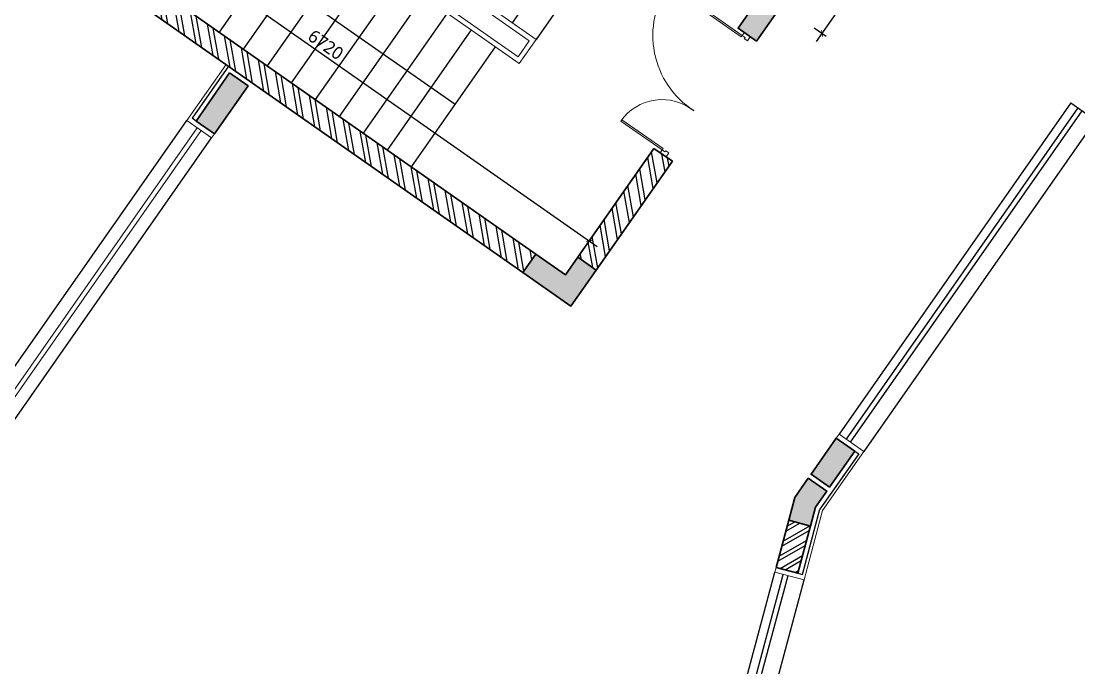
# Model space of a CAD drawing. Header units: millimetres. Extents: x 897770 to 1185420, y -692043 to -233237.
# Drawn here: x 932268 to 943094, y -351896 to -345278 of the extents above; entities that cross this region are included whole.
import ezdxf

# ---------------------------------------------------------------- set-up
doc = ezdxf.new("R2010")
doc.units = ezdxf.units.MM
doc.header["$MEASUREMENT"] = 0
doc.header["$PDMODE"] = 67
doc.linetypes.add('Dash', pattern=[6, 3, -3])
doc.linetypes.add('DASHED2', pattern=[0.375, 0.25, -0.125])
doc.layers.get('Defpoints').update_dxf_attribs({"color": 6})
for name, color, linetype in [('A-Anno Tags', 6, 'Continuous'), ('A-Steps', 3, 'Continuous'), ('A-Wall Patt', 8, 'Continuous'), ('S-Conc Patt', 9, 'Continuous')]:
    doc.layers.add(name, color=color, linetype=linetype)
for name, color, linetype, lineweight in [('A-Detail Lines', 8, 'Continuous', 25), ('A-DTLS-Elevation', 4, 'Continuous', 25), ('A-Wall Sec', 1, 'Continuous', 30), ('ele l', 6, 'Continuous', 15), ('elevation', 4, 'Continuous', 13), ('S-Concrete', 40, 'Continuous', 30), ('ST CLADDING PLAN', 6, 'Continuous', 9), ('STAIR', 3, 'Continuous', 9)]:
    doc.layers.add(name, color=color, linetype=linetype, lineweight=lineweight)
doc.styles.add('IIITD @ 100', font='trebuc.ttf', dxfattribs={"height": 210})
doc.styles.get("Standard").update_dxf_attribs({"font": 'trebuc.ttf'})
doc.dimstyles.new('IIITD_WD_M @ 100', dxfattribs={"dimscale": 100, "dimtxt": 1.3, "dimasz": 0.75, "dimexe": 0.5, "dimexo": 0.25, "dimgap": 0.3, "dimtad": 1, "dimdec": 0, "dimrnd": 1, "dimzin": 0, "dimdsep": 46, "dimtxsty": 'Standard', "dimblk": 'ARCHTICK', "dimcen": 0.2, "dimdle": 1, "dimclrd": 8, "dimclre": 9, "dimadec": 0, "dimazin": 0, "dimtfac": 1, "dimtdec": 0, "dimtofl": 0, "dimtmove": 0, "dimatfit": 0, "dimfxl": 1, "dimtolj": 1, "dimtzin": 0, "dimlwd": -1, "dimlwe": -1, "dimarcsym": 0})
pattern_1 = [(135, (384534.6088251263, -952311.2171511336), (-106.0660171779821, -106.0660171779821), []), (135, (384534.6088251263, -952240.5064731336), (-106.0660171779821, -106.0660171779821), [])]

# ---------------------------------------------------------------- blocks, each defined once
blk = doc.blocks.new('Big Door Garbage')
at = {"layer": 'A-Detail Lines', "lineweight": 18}
for centre, radius, start, end in [((-12515, 128702.8379813184), 515, 270, 3.896891641194009), ((-11085, 128702.8379813184), 915, 177.8078233523045, 270)]:
    blk.add_arc(centre, radius, start, end, dxfattribs=at)
at = {"layer": 'ele l', "lineweight": 18}
for p, q in [((-12550, 128777.8379813184), (-12500, 128777.8379813184)), ((-12550, 128702.8379813184), (-12550, 128777.8379813184)), ((-12515, 128737.8379813183), (-12500, 128737.8379813183)), ((-12515, 128702.8379813184), (-12515, 128737.8379813183)), ((-12500, 128777.8379813184), (-12500, 128737.8379813183)), ((-11100, 128777.8379813184), (-11100, 128737.8379813183)), ((-11050, 128777.8379813184), (-11100, 128777.8379813184)), ((-11085, 128737.8379813183), (-11100, 128737.8379813183)), ((-11085, 128702.8379813184), (-11085, 128737.8379813183)), ((-11050, 128702.8379813184), (-11050, 128777.8379813184)), ((-12550, 128702.8379813184), (-12515, 128702.8379813184)), ((-12515, 128702.8379813184), (-12515, 128187.8379813183)), ((-12498.87218045117, 128702.8379813184), (-12515, 128702.8379813184)), ((-12498.87218045117, 128702.8379813184), (-12498.87218045117, 128188.0905739071)), ((-11101.12781954894, 128702.8379813184), (-11101.12781954894, 127787.9801270937)), ((-11101.12781954894, 128702.8379813184), (-11085, 128702.8379813184)), ((-11050, 128702.8379813184), (-11085, 128702.8379813184)), ((-11085, 128702.8379813184), (-11085, 127787.8379813184))]:
    blk.add_line(p, q, dxfattribs=at)
blk = doc.blocks.new('_ArchTick')
at = {"color": 0, "linetype": 'ByBlock', "const_width": 0.15}
blk.add_lwpolyline([(-0.5, -0.5), (0.5, 0.5)], dxfattribs=at)
blk = doc.blocks.new('*D123')
at = {"layer": 'A-Anno Tags', "color": 8, "transparency": 16777216}
blk.add_line((529172.9394914379, -435542.2171298587), (529172.9394914379, -434112.2171298625), dxfattribs=at)
at = {"layer": 'A-Anno Tags', "color": 9, "transparency": 16777216}
for p, q in [((529072.9394914379, -434212.2171298625), (529222.9394914379, -434212.2171298625)), ((529072.9394914379, -435442.2171298586), (529222.9394914379, -435442.2171298586))]:
    blk.add_line(p, q, dxfattribs=at)
at = {"layer": 'Defpoints', "color": 0, "linetype": 'Continuous', "transparency": 16777216}
for p in [(528668.6577577079, -434212.2171298625), (529172.9394914379, -434212.2171298625), (528668.6577577078, -435442.2171298586)]:
    blk.add_point(p, dxfattribs=at)
at = {"layer": 'A-Anno Tags', "color": 8, "linetype": 'Continuous', "transparency": 16777216, "xscale": 50, "yscale": 50, "zscale": 50}
for p, rotation in [((529172.9394914379, -434212.2171298625), 90), ((529172.9394914379, -435442.2171298586), 270)]:
    blk.add_blockref('_ArchTick', p, dxfattribs=dict(at, rotation=rotation))
at = {"layer": 'A-Anno Tags', "color": 0, "linetype": 'Continuous', "transparency": 16777216, "insert": (529076.8014443, -434827.2171298606), "char_height": 130, "attachment_point": 5, "rotation": 90}
blk.add_mtext('\\A1;1230', dxfattribs=at)
blk = doc.blocks.new('*D128')
at = {"layer": 'A-Anno Tags', "color": 8, "transparency": 16777216}
blk.add_line((521618.6589838684, -438548.0357305764), (528538.657757741, -438548.0357305764), dxfattribs=at)
at = {"layer": 'A-Anno Tags', "color": 9, "transparency": 16777216}
for p, q in [((521718.6589838685, -438548.0357305764), (521718.6589838685, -438598.0357305764)), ((528438.657757741, -438548.0357305764), (528438.657757741, -438598.0357305764))]:
    blk.add_line(p, q, dxfattribs=at)
at = {"layer": 'Defpoints', "color": 0, "linetype": 'Continuous', "transparency": 16777216}
for p in [(521718.6589838685, -438532.7431321967), (528438.657757741, -438532.7431321586), (528438.657757741, -438548.0357305764)]:
    blk.add_point(p, dxfattribs=at)
at = {"layer": 'A-Anno Tags', "color": 8, "linetype": 'Continuous', "transparency": 16777216, "xscale": 50, "yscale": 50, "zscale": 50, "rotation": 180}
blk.add_blockref('_ArchTick', (521718.6589838685, -438548.0357305764), dxfattribs=at)
at = {"layer": 'A-Anno Tags', "color": 8, "linetype": 'Continuous', "transparency": 16777216, "xscale": 50, "yscale": 50, "zscale": 50}
blk.add_blockref('_ArchTick', (528438.657757741, -438548.0357305764), dxfattribs=at)
at = {"layer": 'A-Anno Tags', "color": 0, "linetype": 'Continuous', "transparency": 16777216, "insert": (525078.6583708047, -438451.6788282195), "char_height": 130, "attachment_point": 5}
blk.add_mtext('\\A1;6720', dxfattribs=at)
blk = doc.blocks.new('Staircase Upper Floor')
at = {"layer": 'A-Detail Lines', "ltscale": 1000}
for p, q in [((-161318.6063219963, 48551.79226905247), (-159551.3963043755, 48551.79226905258)), ((-161318.6063219963, 48551.79226905247), (-161318.6063233318, 44501.79226103954)), ((-159551.3963043755, 46393.43250247502), (-159551.3963043755, 48551.79226905247))]:
    blk.add_line(p, q, dxfattribs=at)
at = {"layer": 'A-Detail Lines', "linetype": 'DASHED2', "ltscale": 1000}
for q in [(-159731.708533578, 46573.74473167764), (-159371.084075173, 46573.74473167764)]:
    blk.add_line((-159551.3963043755, 46393.43250247502), q, dxfattribs=at)
at = {"layer": 'A-Detail Lines'}
for p, q in [((-159551.8124171828, 46001.79226905236), (-159732.1246463853, 45821.48003984977)), ((-159551.8124171828, 44201.79226905236), (-159551.8124171828, 46001.79226905236)), ((-159551.8124171828, 46001.79226905236), (-159371.5001879803, 45821.48003984977))]:
    blk.add_line(p, q, dxfattribs=at)
at = {"layer": 'A-Steps'}
for p, q in [((-160601.5641679386, 47801.79226384533), (-162101.5641679388, 47801.79225770059)), ((-160601.5641666032, 47501.79226384521), (-162101.5641666032, 47501.79225770057)), ((-158800.2868024388, 47501.79227239767), (-160301.8124318735, 47501.79226571344)), ((-160601.5641652678, 47201.79226384539), (-162101.5641652676, 47201.79225770062)), ((-158800.4254786621, 47201.79227239727), (-160301.8124305378, 47201.79226571356)), ((-160601.5641639322, 46901.79226384544), (-162101.5641639322, 46901.79225770068)), ((-158800.5641548854, 46901.79227239656), (-160301.8124292024, 46901.79226571356)), ((-160601.5641625967, 46601.79226384538), (-162101.5641625967, 46601.79225770068)), ((-158800.7028311086, 46601.79227239586), (-160301.8124278668, 46601.7922657135)), ((-160601.5641612612, 46301.79226384533), (-162101.5641612612, 46301.79225770063)), ((-159906.6256368712, 46301.79226747283), (-160301.8124265313, 46301.79226571356)), ((-159213.7107285784, 46301.79227055743), (-158834.4928976186, 46301.79227224557)), ((-160601.5641599258, 46001.79226384543), (-162101.5641599256, 46001.79225770068)), ((-158800.980183555, 46001.79227239475), (-160301.8124251958, 46001.79226571348)), ((-160601.5641585903, 45701.79226384545), (-162101.5641585902, 45701.79225770068)), ((-158801.1188597783, 45701.79227239417), (-160301.8124238603, 45701.79226571356)), ((-160601.5641572547, 45401.79226384556), (-162101.5641572546, 45401.79225770063)), ((-158801.2575360015, 45401.79227239358), (-160301.8124225249, 45401.79226571351)), ((-160601.5641559192, 45101.79226384551), (-162101.5641559191, 45101.79225770071)), ((-158801.3962122247, 45101.79227239289), (-160301.8124211894, 45101.79226571356)), ((-160601.5641545837, 44801.79226384561), (-162101.5641545836, 44801.79225770068)), ((-158801.534888448, 44801.79227239231), (-160301.8124198539, 44801.79226571362)), ((-160601.5641532483, 44501.79226384549), (-162101.5641532481, 44501.79225770074)), ((-158801.8124171828, 44201.79227239113), (-160301.8124171828, 44201.79226571356))]:
    blk.add_line(p, q, dxfattribs=at)
blk.add_lwpolyline([(-158801.6735646712, 44501.79227239172), (-160301.8124185183, 44501.79226571356)], dxfattribs=at)
at = {"layer": 'elevation'}
blk.add_lwpolyline([(-160300.5641599258, 46001.79226572461), (-160301.8124171829, 44201.79226504584), (-160601.5641519128, 44201.79226304265), (-160601.5641679388, 47801.79226437804), (-160301.8124332089, 47801.79226504568), (-160301.8124251958, 46001.79226571348)], dxfattribs=at)
blk.add_lwpolyline([(-160350.5641677163, 47751.79226504988), (-160351.8124174054, 44251.79226482316), (-160551.5641521355, 44251.79226326512), (-160551.5641677162, 47751.79226437805)], close=True, dxfattribs=at)
at = {"layer": 'STAIR', "color": 5, "const_width": 1}
for points in [[(-160388.3188498931, 46616.18094760402), (-159463.8186366973, 46370.12354825006), (-159414.5683256269, 46441.58909920219), (-159451.4680408402, 46272.01566547284), (-159397.3249321005, 46352.36293087935), (-158761.8153287108, 46177.33213441668)], [(-160388.3188498931, 46429.99578499597), (-159463.8186366973, 46183.93838564202), (-159414.5683256269, 46255.40393659461), (-159451.4680408402, 46085.83050286479), (-159397.3249321005, 46166.1777682713), (-158761.8153287108, 45991.14697180908)]]:
    blk.add_lwpolyline(points, dxfattribs=at)
at = {"layer": 'A-Detail Lines', "insert": (-159659.9478505534, 44155.20682913594), "char_height": 150, "width": 486.6233774820867, "attachment_point": 1, "style": 'IIITD @ 100'}
blk.add_mtext('UP', dxfattribs=at)
blk = doc.blocks.new('gf colmn')
at = {"layer": 'S-Conc Patt'}
for points in [[(682394.9598405161, -260551.2810141012), (682206.5549408037, -260419.3583332502), (681862.4088167138, -260910.8493761643), (682050.8137153203, -261042.77205625)], [(688317.5831935472, -264698.3512425395), (688129.1782937679, -264566.4285616266), (687991.1616025271, -264763.5366002232), (687929.0192331758, -264995.9984505814), (688151.2169270448, -265055.3969761463), (688202.8678188407, -264862.1815901733)]]:
    blk.add_hatch(color=256, dxfattribs=at).paths.add_polyline_path(points)
at = {"layer": 'S-Concrete', "elevation": 4.9420112e-09}
for points in [[(682206.5549408195, -260419.3583332614), (682394.9598406057, -260551.2810141641), (682050.8137164956, -261042.7720570731), (681862.4088167138, -260910.8493761643), (682206.5549408037, -260419.3583332502)], [(688129.1782937679, -264566.4285616266), (687991.1616025271, -264763.5366002232), (687929.0192331758, -264995.9984505814), (688151.2169270448, -265055.3969761463), (688202.8678188407, -264862.1815901733), (688317.5831935472, -264698.3512425395), (688129.1782937679, -264566.4285616266)]]:
    blk.add_lwpolyline(points, dxfattribs=at)
blk = doc.blocks.new('perg colmn')
at = {"color": 6}
blk.add_blockref('gf colmn', (151142.4934613955, -5934.472875238978, -4.9420112e-09), dxfattribs=at)
blk = doc.blocks.new('block rt')
at = {"layer": 'S-Conc Patt'}
for points in [[(833537.4533019116, -266485.7538893402), (833349.048402199, -266353.8312084892), (833004.9022781096, -266845.3222514033), (833193.3071767158, -266977.244931489)], [(839460.0766549428, -270632.8241177784), (839271.6717551635, -270500.9014368656), (839133.6550639226, -270698.0094754622), (839071.5126945713, -270930.4713258203), (839293.7103884405, -270989.8698513853), (839345.3612802359, -270796.6544654123)]]:
    blk.add_hatch(color=256, dxfattribs=at).paths.add_polyline_path(points)
at = {"layer": 'S-Concrete'}
for points in [[(833349.0484022149, -266353.8312085004), (833537.4533020012, -266485.7538894031), (833193.3071778911, -266977.2449323121), (833004.9022781096, -266845.3222514033), (833349.048402199, -266353.8312084892)], [(839271.6717551635, -270500.9014368656), (839133.6550639226, -270698.0094754622), (839071.5126945713, -270930.4713258203), (839293.7103884405, -270989.8698513853), (839345.3612802359, -270796.6544654123), (839460.0766549428, -270632.8241177784), (839271.6717551635, -270500.9014368656)]]:
    blk.add_lwpolyline(points, dxfattribs=at)
blk = doc.blocks.new('block rt lft')
at = {"color": 6}
blk.add_blockref('block rt', (0, 0), dxfattribs=at)
blk = doc.blocks.new('wqwergtqwerg')
at = {"layer": 'A-Wall Patt'}
h = blk.add_hatch(dxfattribs=at)
h.set_pattern_fill('ANSI32', color=256, scale=400, angle=90, style=0)
h.set_pattern_definition(pattern_1)
h.paths.add_polyline_path([(528438.6577577342, -437393.4653921538), (528438.6577577419, -438752.2171298591), (528668.6577577075, -438752.2171298591), (528668.6577577078, -437393.465392154)])
h = blk.add_hatch(dxfattribs=at)
h.set_pattern_fill('ANSI32', color=256, scale=400, angle=90, style=0)
h.set_pattern_definition(pattern_1)
h.paths.add_polyline_path([(522081.3382222239, -438972.217142909), (522081.3382222242, -439202.2171298568), (528068.6577577082, -439202.2171298562), (528068.6577577086, -438972.2171429095)])
at = {"layer": 'S-Conc Patt'}
for points in [[(528068.657757708, -435442.2171298589), (528068.657757708, -435672.2171168057), (528438.6577577082, -435672.217116806), (528438.6577577078, -435892.217129859), (528668.6577577081, -435892.2171298592), (528668.6577577078, -435442.2171298586)], [(528438.6577577079, -438752.2171298594), (528438.657757708, -438972.2171429123), (528068.6577577081, -438972.2171429125), (528068.6577577082, -439202.2171298594), (528668.6577577079, -439202.2171298594), (528668.6577577078, -438752.2171298594)], [(531668.6592316495, -438752.2171298593), (531898.6592316574, -438752.2171298473), (531898.6592316615, -439202.2171298467), (531668.6592316617, -439202.2171298595)]]:
    blk.add_hatch(color=256, dxfattribs=at).paths.add_polyline_path(points)
at = {"layer": 'A-Wall Sec'}
for p, q in [((528438.6577577419, -438752.2171298591), (528438.6577577342, -437393.4653921538)), ((528438.6577577342, -437393.4653921538), (528668.6577577078, -437393.465392154)), ((528668.6577577075, -438752.2171298591), (528668.6577577078, -437393.465392154)), ((528068.6577577086, -438972.2171429095), (522088.658983869, -438972.2171429102))]:
    blk.add_line(p, q, dxfattribs=at)
blk.add_lwpolyline([(528068.6577577082, -439202.2171298562), (522088.6589838682, -439202.2171298568)], dxfattribs=at)
at = {"layer": 'S-Concrete'}
for points in [[(528068.657757708, -435442.2171168057), (528068.657757708, -435672.2171168057), (528438.6577577082, -435672.217116806), (528438.6577577078, -435892.217129859), (528668.6577577081, -435892.2171298592), (528668.6577577078, -435442.2171298586), (528068.657757708, -435442.2171298589)], [(528068.6577577081, -439202.2171429124), (528068.6577577081, -438972.2171429125), (528438.657757708, -438972.2171429123), (528438.6577577079, -438752.2171298594), (528668.6577577078, -438752.2171298594), (528668.6577577079, -439202.2171298594), (528068.6577577082, -439202.2171298594)]]:
    blk.add_lwpolyline(points, dxfattribs=at)
blk.add_lwpolyline([(531668.6592316531, -438752.2171298594), (531898.659231653, -438752.2171298474), (531898.6592316615, -439202.2171298467), (531668.6592316617, -439202.2171298595)], close=True, dxfattribs=at)
at = {"layer": 'A-Detail Lines', "linetype": 'Dash', "rotation": 90}
blk.add_blockref('Staircase Upper Floor', (571013.1304799252, -276871.9303274178), dxfattribs=at)
at = {"layer": 'A-Detail Lines', "xscale": -1, "rotation": 270}
blk.add_blockref('Big Door Garbage', (399813.319776402, -424843.4653921538), dxfattribs=at)
at = {"layer": 'A-Anno Tags', "linetype": 'Continuous'}
for base, p1, p2, angle, picture, middle in [((529172.9394914379, -434212.2171298625), (528668.6577577078, -435442.2171298586), (528668.6577577079, -434212.2171298625), 90, '*D123', (529076.8014443, -434827.2171298606)), ((528438.657757741, -438548.0357305764), (521718.6589838685, -438532.7431321967), (528438.657757741, -438532.7431321586), 180, '*D128', (525078.6583708047, -438451.6788282195))]:
    dim = blk.add_linear_dim(base=base, p1=p1, p2=p2, angle=angle, dimstyle='IIITD_WD_M @ 100', override={"dimblk": 'ArchTick'}, dxfattribs=at)
    dim.commit()
    dim.dimension.update_dxf_attribs({"geometry": picture, "text_midpoint": middle})

msp = doc.modelspace()

# ---------------------------------------------------------------- hatches: boundary and pattern name
at = {"layer": 'A-Wall Patt'}
h = msp.add_hatch(dxfattribs=at)
h.set_pattern_fill('ANSI32', color=256, scale=300, angle=345, style=0)
h.set_pattern_definition([(30.00000000000007, (-1.311648520641029e-05, -2.095475792884827e-09), (-56.25, 97.42785792574932), []), (30.00000000000007, (51.22593943940592, -13.72595262097934), (-56.25, 97.42785792574932), [])])
h.paths.add_polyline_path([(940346.6337409795, -350444.4051777652), (940124.5219543786, -350385.0296171778), (939995.1205258574, -350867.8888726374), (940217.2917918146, -350927.3861716177)])
at = {"layer": 'S-Conc Patt'}
for points in [[(934590.4625494794, -345940.3121774257), (934402.0576497666, -345808.3894965746), (934057.9115256774, -346299.8805394887), (934246.3164242837, -346431.8032195748)], [(940611.4694359165, -349545.8838513428), (940799.8743357125, -349677.8065322451), (940541.7647426354, -350046.4248144307), (940353.3598428466, -349914.5021335332)], [(940513.0859025104, -350087.3824058641), (940324.6810027305, -349955.4597249512), (940186.6643114905, -350152.5677635477), (940124.5219421387, -350385.0296139058), (940346.7196360086, -350444.4281394709), (940398.3705278037, -350251.2127534979)]]:
    msp.add_hatch(color=256, dxfattribs=at).paths.add_polyline_path(points)

# ---------------------------------------------------------------- linework, layer by layer
at = {"layer": 'A-Anno Tags'}
for p, q in [((943084.8719434915, -346165.7196996867, 4.9420112e-09), (940713.5631169905, -349556.4082959011, 4.9420112e-09)), ((943125.8457129792, -346194.3754183842, 4.9420112e-09), (940754.5330378556, -349585.0695176692, 4.9420112e-09)), ((939275.5082371588, -353901.2364049972, 4.9420112e-09), (940069.1123103198, -350939.4656828661, 4.9420112e-09)), ((939323.804528482, -353914.1773572183, 4.9420112e-09), (940117.4104120859, -350952.3998784227, 4.9420112e-09))]:
    msp.add_line(p, q, dxfattribs=at)
at = {"layer": 'A-DTLS-Elevation', "ltscale": 0.5}
for p, q in [((943011.1416155675, -346114.1551210069, 1.37374336e-08), (940639.8207476875, -349504.8205461659, 1.37374336e-08)), ((943011.1416155675, -346114.1551210069, 1.37374336e-08), (943265.1844888437, -346291.8244251698, 1.38311742e-08)), ((931209.3571675154, -350228.5575098099, 1.40665581e-08), (933963.7005429496, -346294.9519765112, 1.40665581e-08)), ((943265.1844888437, -346291.8244251698, 1.38311742e-08), (940893.8397587966, -349682.5239699739, 1.38311742e-08)), ((931463.2942063485, -350406.3663406057, 1.37374336e-08), (934217.6375817824, -346472.7608073061, 1.37374336e-08)), ((939188.5955962716, -353877.9482366414, 1.37374336e-08), (939982.1798416756, -350916.1852362481, 1.37374336e-08)), ((939488.0390882986, -353958.1838782832, 1.38311742e-08), (940281.6345584586, -350996.3789855963, 1.38311742e-08))]:
    msp.add_line(p, q, dxfattribs=at)
at = {"layer": 'A-Wall Patt'}
for p, q in [((934389.7789065687, -345738.7530659971, 5.1844036e-09), (934016.9539387715, -346271.2016958087, 1.37374336e-08)), ((934057.9115256805, -346299.8805394853, 1.37374336e-08), (934016.9539387715, -346271.2016958087, 1.37374336e-08)), ((940799.6184244705, -349677.6301716387, 1.37374336e-08), (940840.5887566775, -349706.2908045487, 1.37374336e-08)), ((940840.5887566775, -349706.2908045489, 1.37374336e-08), (940444.3956138724, -350272.6483141623, 1.37374336e-08)), ((940265.5898931094, -350940.3203670454, 1.37374336e-08), (940444.3870450144, -350272.6667041541, 1.37374336e-08)), ((940217.2917918146, -350927.3861716177, 1.37374336e-08), (940265.5898931094, -350940.3203670455, 1.37374336e-08))]:
    msp.add_line(p, q, dxfattribs=at)
at = {"layer": 'A-Wall Sec', "lineweight": 35}
for p, q in [((940124.5219552554, -350385.0296139058, 8.7954224e-09), (939995.1205258574, -350867.8888726374, 1.37374336e-08)), ((940217.2917918146, -350927.3861716177, 1.37374336e-08), (940346.6337409795, -350444.4051777652, 1.37374336e-08)), ((939995.1205258574, -350867.8888726374, 1.37374336e-08), (940217.2917918146, -350927.3861716177, 1.37374336e-08))]:
    msp.add_line(p, q, dxfattribs=at)
at = {"layer": 'ele l'}
for p, q in [((931315.8468934796, -350303.1225033698, 1.19041068e-08), (934070.1902689086, -346369.5169700683, 1.19041068e-08)), ((931356.8044803876, -350331.8013470464, 1.19041068e-08), (934111.1478558176, -346398.1958137449, 1.19041068e-08))]:
    msp.add_line(p, q, dxfattribs=at)
at = {"layer": 'S-Concrete'}
for p, q in [((940353.3598428466, -349914.5021335332, 1.37374336e-08), (940611.4694359195, -349545.8838513448, 1.37374336e-08)), ((940611.4694359195, -349545.8838513448, 1.37374336e-08), (940799.8743357095, -349677.8065322427, 1.37374336e-08)), ((940799.8743357095, -349677.8065322427, 1.37374336e-08), (940541.7647426354, -350046.4248144307, 1.37374336e-08)), ((940541.7647426354, -350046.4248144307, 1.37374336e-08), (940353.3598428466, -349914.5021335332, 1.37374336e-08))]:
    msp.add_line(p, q, dxfattribs=at)
at = {"layer": 'S-Concrete', "elevation": 1.37374336e-08}
for points in [[(934402.0576497836, -345808.3894965858), (934590.4625495686, -345940.3121774886), (934246.3164254585, -346431.8032203976), (934057.9115256774, -346299.8805394887), (934402.0576497666, -345808.3894965746)], [(940324.6810027305, -349955.4597249512), (940186.6643114905, -350152.5677635477), (940124.5219421387, -350385.0296139058), (940346.7196360086, -350444.4281394709), (940398.3705278037, -350251.2127534979), (940513.0859025104, -350087.3824058641), (940324.6810027305, -349955.4597249512)]]:
    msp.add_lwpolyline(points, dxfattribs=at)
at = {"layer": 'ST CLADDING PLAN'}
for p, q in [((934365.2043544236, -345721.545759791, 6.367623899999999e-09), (933963.7005429496, -346294.9519765112, 1.37374336e-08)), ((934217.6375817824, -346472.7608073061, 8.7954224e-09), (933963.7005429496, -346294.9519765112, 1.50127913e-08)), ((934246.3164254595, -346431.8032203977, 8.7954224e-09), (934217.6375817824, -346472.7608073064, 8.7954224e-09)), ((940639.8155292117, -349504.8209280482, 1.37374336e-08), (940611.1548963035, -349545.791260257, 1.37374336e-08)), ((940639.8155292117, -349504.8209280482, 1.37374336e-08), (940893.8315889146, -349682.5168520844, 1.37616247e-08)), ((940893.8315889146, -349682.5168520844, 1.38311742e-08), (940472.0112439585, -350285.5084091368, 1.24515227e-08)), ((940281.6345584574, -350996.3789856004, 1.38311742e-08), (940471.9969553426, -350285.5390745461, 1.24515227e-08)), ((939982.1863304274, -350916.1869739309, 1.37374336e-08), (939995.1205258574, -350867.8888726374, 1.37374336e-08)), ((939982.1863304274, -350916.1869739309, 1.37374336e-08), (940281.6345584574, -350996.3789856004, 1.37616247e-08))]:
    msp.add_line(p, q, dxfattribs=at)

# ---------------------------------------------------------------- block references
at = {"color": 6}
for name, p in [('block rt lft', (101053.0092606844, -79454.55896149972, 8.7954224e-09)), ('perg colmn', (101053.0092332251, -79454.55834161356, 1.6019278e-08))]:
    msp.add_blockref(name, p, dxfattribs=at)
at = {"layer": 'A-Anno Tags', "rotation": 324.9999694210782}
msp.add_blockref('wqwergtqwerg', (756752.2880660323, 314811.6047534381, 4.9420112e-09), dxfattribs=at)

doc.saveas('drawing.dxf')
